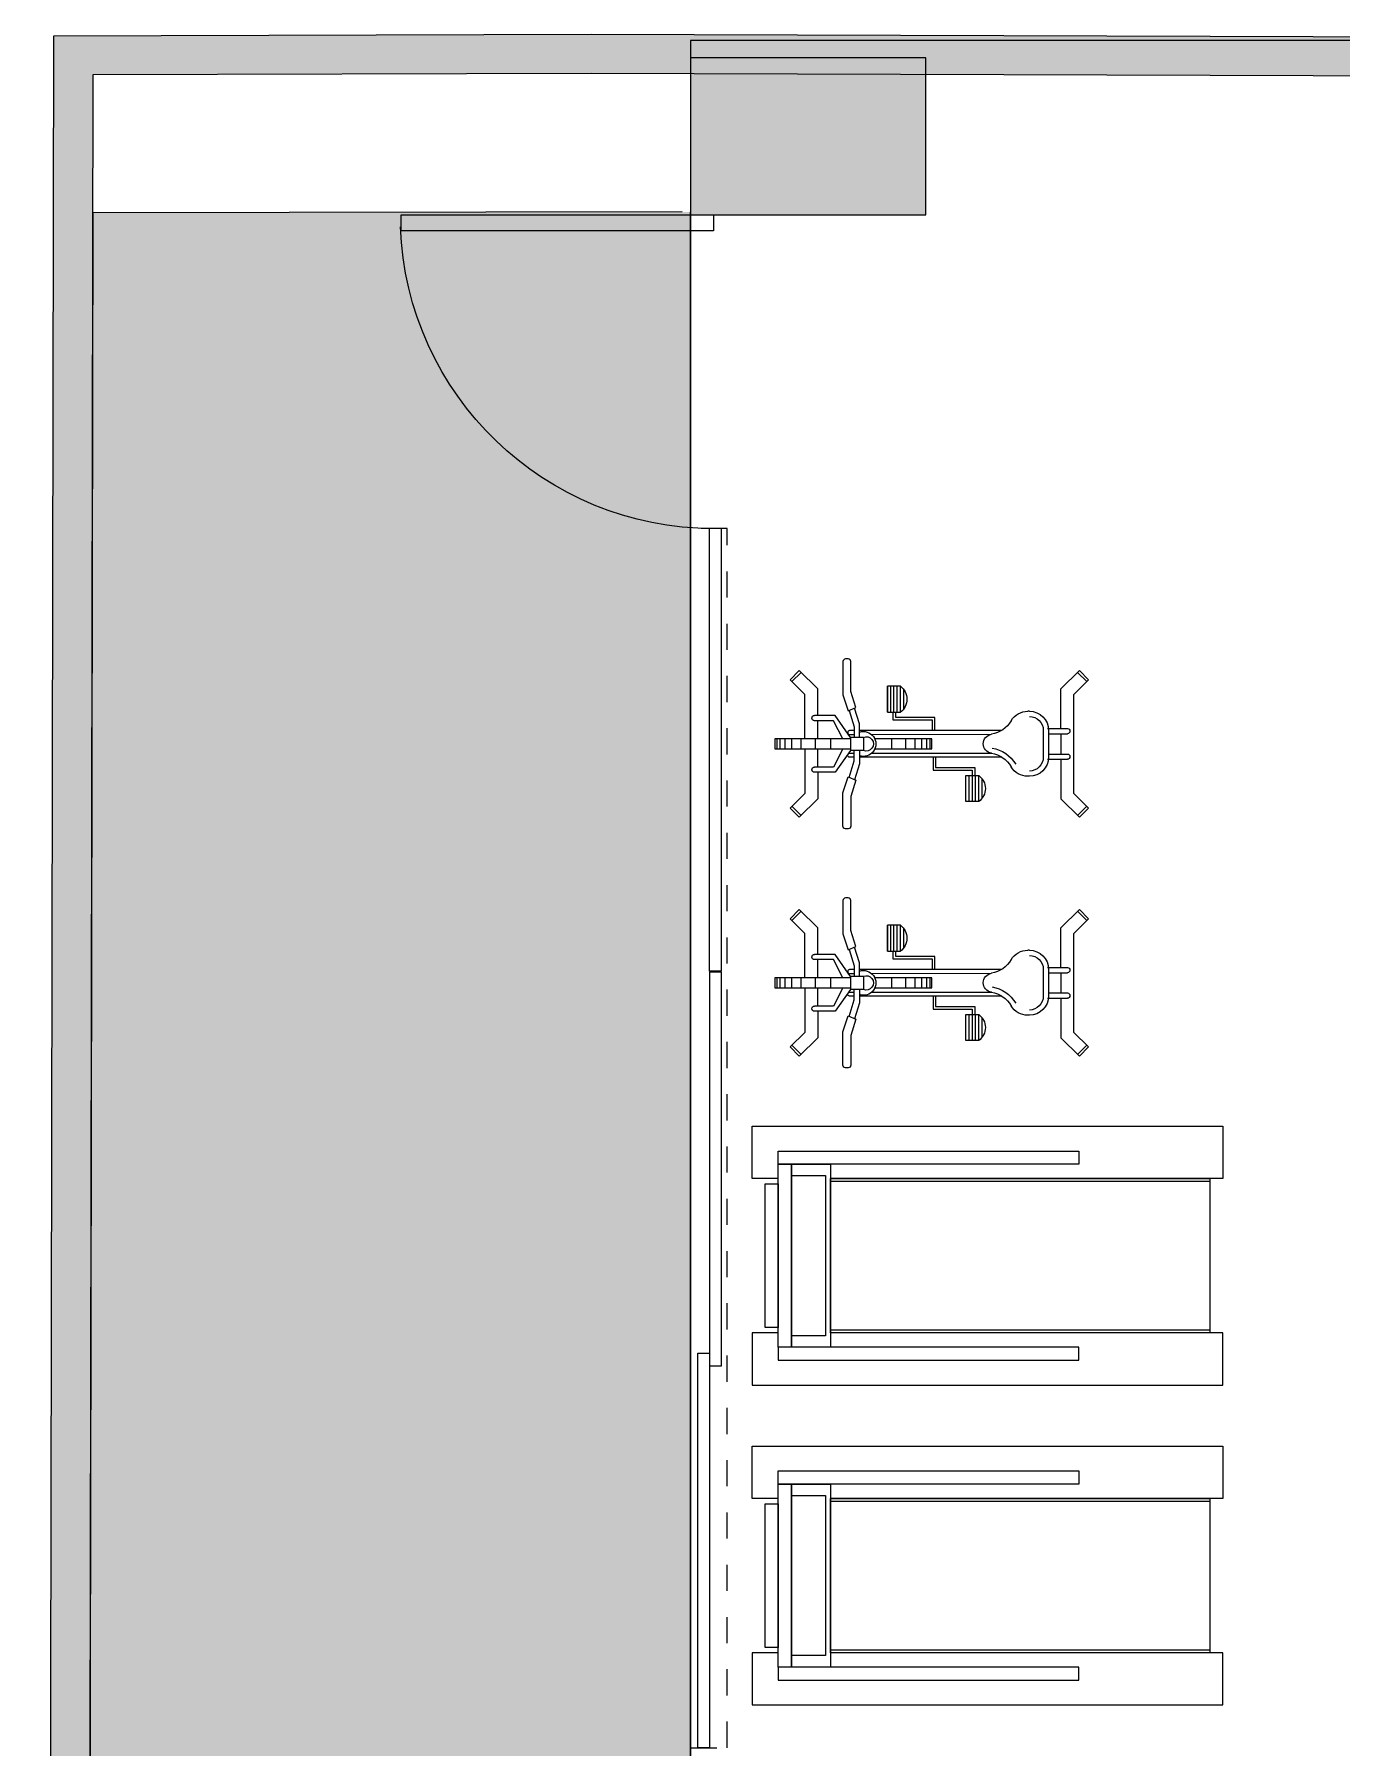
# Model space of a CAD drawing. Header units: metres. Extents: x -598 to 357, y -242 to 574.
# Drawn here: x -308.41 to -303.41, y 82.51 to 89.06 of the extents above; entities that cross this region are included whole.
import ezdxf

# ---------------------------------------------------------------- set-up
doc = ezdxf.new("R2010")
doc.units = ezdxf.units.M
doc.linetypes.add('xref_Nivel TIPICO$0$HIDDEN2', pattern=[0.1875, 0.125, -0.0625])
for name, color, linetype in [('000-GRADAS', 2, 'Continuous'), ('APTOS_SPZ_MCH_N0 (PB) MUNI$0$Muebles', 1, 'Continuous'), ('MINUSV', 7, 'Continuous'), ('Muebles', 1, 'Continuous'), ('xref_Nivel TIPICO$0$D-dintel mamposteria', 1, 'Continuous'), ('xref_Nivel TIPICO$0$H-hatch mamposteria', 8, 'Continuous')]:
    doc.layers.add(name, color=color, linetype=linetype)
for name, color, linetype, lineweight in [('Muro Mamspoteria', 5, 'Continuous', 9), ('PARQUEOS', 252, 'Continuous', 0), ('xref_Nivel PB$0$P-puerta', 1, 'Continuous', 18), ('xref_Nivel TIPICO$0$P-puerta', 1, 'Continuous', 18)]:
    doc.layers.add(name, color=color, linetype=linetype, lineweight=lineweight)

# ---------------------------------------------------------------- blocks, each defined once
blk = doc.blocks.new('columna')
at = {"true_color": 0x939598}
h = blk.add_hatch(color=252, dxfattribs=at)
h.dxf.hatch_style = 1
h.paths.add_polyline_path([(154.7475, 259.8959), (155.6475, 259.8959), (155.6475, 259.2959), (154.7475, 259.2959)])
at = {"color": 252, "true_color": 0x939598}
blk.add_lwpolyline([(154.7475, 259.8959), (155.6475, 259.8959), (155.6475, 259.2959), (154.7475, 259.2959), (154.7475, 259.8959)], dxfattribs=at)
blk = doc.blocks.new('*U379')
at = {"layer": 'xref_Nivel TIPICO$0$D-dintel mamposteria', "linetype": 'xref_Nivel TIPICO$0$HIDDEN2', "ltscale": 0.5}
blk.add_lwpolyline([(0.14, 0), (0, 0), (0, 4.6642), (0.14, 4.6642)], close=True, dxfattribs=at)
blk = doc.blocks.new('xref_Nivel PB$0$Familia Puertas - P-7-13066183-AMUEBLADAS N8 _18_34')
at = {"layer": 'xref_Nivel PB$0$P-puerta'}
for p, q in [((-0.4492, 1), (-0.5, 1)), ((-0.5, 1), (-0.5, 0)), ((-0.4492, 0), (-0.4492, 1)), ((-0.5, 0), (-0.4492, 0))]:
    blk.add_line(p, q, dxfattribs=at)
at = {"layer": 'xref_Nivel PB$0$P-puerta', "color": 8, "true_color": 0x808080}
blk.add_arc((-0.4972, 0.0006), 1.0022, 359.9645, 87.9854, dxfattribs=at)
blk = doc.blocks.new('APTOS_SPZ_MCH_N0 (PB) MUNI$0$A$C5D4E6600')
at = {"color": 8}
for points in [[(0.1, 0.79), (0, 0.79), (0, 0.99), (1.8, 0.99), (1.8, 0.79), (0.3, 0.79)], [(0.1, 0.2), (0, 0.2), (0, 0), (1.8, 0), (1.8, 0.2), (0.3, 0.2)]]:
    blk.add_lwpolyline(points, dxfattribs=at)
for points in [[(0.1, 0.895), (1.25, 0.895), (1.25, 0.845), (0.1, 0.845)], [(0.1, 0.845), (0.15, 0.845), (0.15, 0.145), (0.1, 0.145)], [(0.15, 0.845), (0.3, 0.845), (0.3, 0.145), (0.15, 0.145)], [(0.15, 0.8012), (0.28, 0.8012), (0.28, 0.1888), (0.15, 0.1888)], [(0.1, 0.095), (1.25, 0.095), (1.25, 0.145), (0.1, 0.145)]]:
    blk.add_lwpolyline(points, close=True)
for points in [[(0.3, 0.79), (1.75, 0.79), (1.75, 0.2), (0.3, 0.2)], [(0.05, 0.77), (0.1, 0.77), (0.1, 0.22), (0.05, 0.22)], [(0.3, 0.78), (1.75, 0.78), (1.75, 0.21), (0.3, 0.21)]]:
    blk.add_lwpolyline(points, close=True, dxfattribs=at)
blk = doc.blocks.new('bicicleta')
at = {"layer": 'Muebles'}
h = blk.add_hatch(dxfattribs=at)
h.set_pattern_fill('ANSI31', color=256, scale=0.1, angle=135, style=0)
h.set_pattern_definition([(180, (1146.91332, 125.201128), (0, -0.0125), [])])
h.paths.add_polyline_path([(1145.5338, 128.206), (1145.4338, 128.206), (1145.4338, 128.156, 0.5), (1145.5338, 128.156)])
h.paths.add_polyline_path([(1145.8755, 127.8562), (1145.8755, 127.9062), (1145.7755, 127.9062), (1145.7755, 127.8562, 0.5)])
for p, q in [((1145.6359, 128.6363), (1145.6734, 128.6363)), ((1145.6359, 128.3475), (1145.6359, 128.6363)), ((1145.6359, 128.6289), (1145.6734, 128.6289)), ((1145.6359, 128.6169), (1145.6734, 128.6169)), ((1145.6734, 128.6363), (1145.6734, 128.3475)), ((1145.4093, 128.5781), (1145.374, 128.5427)), ((1145.4447, 128.472), (1145.374, 128.5427)), ((1145.4164, 128.571), (1145.381, 128.5356)), ((1145.4654, 128.522), (1145.4093, 128.5781)), ((1145.6359, 128.5975), (1145.6734, 128.5975)), ((1145.6359, 128.5721), (1145.6734, 128.5721)), ((1145.844, 128.522), (1145.9, 128.5781)), ((1145.8647, 128.472), (1145.9354, 128.5427)), ((1145.8929, 128.571), (1145.9283, 128.5356)), ((1145.9, 128.5781), (1145.9354, 128.5427)), ((1145.6359, 128.522), (1145.4654, 128.522)), ((1145.5459, 128.4059), (1145.5459, 128.4845)), ((1145.5659, 128.4113), (1145.5659, 128.4845)), ((1145.6359, 128.5363), (1145.6734, 128.5363)), ((1145.6359, 128.4825), (1145.6734, 128.4825)), ((1145.6734, 128.522), (1145.844, 128.522)), ((1145.7434, 128.4113), (1145.7434, 128.4845)), ((1145.7634, 128.4059), (1145.7634, 128.4845)), ((1145.5459, 128.472), (1145.4447, 128.472)), ((1145.6359, 128.3766), (1145.5659, 128.4113)), ((1145.6359, 128.4228), (1145.6734, 128.4228)), ((1145.6734, 128.3766), (1145.7434, 128.4113)), ((1145.7634, 128.472), (1145.8647, 128.472)), ((1145.5286, 128.3564), (1145.5155, 128.3264)), ((1145.6297, 128.3475), (1145.5459, 128.4059)), ((1145.6297, 128.3475), (1145.6797, 128.3475)), ((1145.6297, 128.2975), (1145.6297, 128.3475)), ((1145.6797, 128.3475), (1145.7634, 128.4059)), ((1145.6797, 128.2975), (1145.6797, 128.3475)), ((1145.7808, 128.3564), (1145.7938, 128.3264)), ((1145.6297, 128.2975), (1145.6797, 128.2975)), ((1145.6359, 128.0363), (1145.6359, 128.2537)), ((1145.6734, 128.2537), (1145.6734, 128.0363)), ((1145.4338, 128.156), (1145.4338, 128.206)), ((1145.4338, 128.206), (1145.5338, 128.206)), ((1145.5338, 128.206), (1145.5338, 128.156)), ((1145.5638, 128.1838), (1145.5338, 128.1838)), ((1145.5538, 128.1738), (1145.5338, 128.1738)), ((1145.5538, 128.0238), (1145.5538, 128.1738)), ((1145.5638, 128.0338), (1145.5638, 128.1838)), ((1145.6359, 128.1902), (1145.6734, 128.1902)), ((1145.6359, 128.1364), (1145.6734, 128.1364)), ((1145.6359, 128.1006), (1145.6734, 128.1006)), ((1145.6038, 128.0238), (1145.5538, 128.0238)), ((1145.6038, 128.0338), (1145.5638, 128.0338)), ((1145.6359, 128.0752), (1145.6734, 128.0752)), ((1145.6359, 128.0558), (1145.6734, 128.0558)), ((1145.6359, 128.0438), (1145.6734, 128.0438)), ((1145.6734, 128.0363), (1145.6359, 128.0363)), ((1145.7055, 128.0312), (1145.7555, 128.0312)), ((1145.7055, 128.0212), (1145.7455, 128.0212)), ((1145.7455, 128.0212), (1145.7455, 127.8712)), ((1145.7555, 128.0312), (1145.7555, 127.8812)), ((1145.7755, 127.9062), (1145.7755, 127.8562)), ((1145.8755, 127.9062), (1145.7755, 127.9062)), ((1145.8755, 127.8562), (1145.8755, 127.9062)), ((1145.7455, 127.8712), (1145.7755, 127.8712)), ((1145.7555, 127.8812), (1145.7755, 127.8812)), ((1145.5297, 127.6627), (1145.5297, 127.6691)), ((1145.7786, 127.6627), (1145.7786, 127.6691)), ((1145.5959, 127.5933), (1145.5959, 127.5175)), ((1145.6029, 127.6095), (1145.7054, 127.6095)), ((1145.6029, 127.5895), (1145.7054, 127.5895)), ((1145.6159, 127.5895), (1145.6159, 127.5175)), ((1145.6215, 127.5895), (1145.6881, 127.5895)), ((1145.6934, 127.5895), (1145.6934, 127.5175)), ((1145.7134, 127.5933), (1145.7134, 127.5175)), ((1145.4447, 127.5424), (1145.374, 127.4717)), ((1145.4654, 127.4924), (1145.4093, 127.4363)), ((1145.5959, 127.5424), (1145.4447, 127.5424)), ((1145.844, 127.4924), (1145.4654, 127.4924)), ((1145.6159, 127.5424), (1145.6934, 127.5424)), ((1145.7134, 127.5424), (1145.8647, 127.5424)), ((1145.844, 127.4924), (1145.9, 127.4363)), ((1145.8647, 127.5424), (1145.9354, 127.4717)), ((1145.4093, 127.4363), (1145.374, 127.4717)), ((1145.4164, 127.4434), (1145.381, 127.4788)), ((1145.8929, 127.4434), (1145.9283, 127.4788)), ((1145.9, 127.4363), (1145.9354, 127.4717))]:
    blk.add_line(p, q, dxfattribs=at)
for points in [[(1145.6359, 128.472), (1145.5659, 128.472)], [(1145.7434, 128.472), (1145.6734, 128.472)], [(1145.5266, 128.3518), (1145.5894, 128.3323), (1145.6297, 128.3323)], [(1145.7828, 128.3518), (1145.7199, 128.3323), (1145.6797, 128.3323)], [(1145.6297, 128.3123), (1145.5779, 128.3123), (1145.5175, 128.331)], [(1145.6038, 127.7697), (1145.6038, 128.3123)], [(1145.6797, 128.3123), (1145.7315, 128.3123), (1145.7918, 128.331)], [(1145.7055, 127.7679), (1145.7055, 128.3123)], [(1145.6188, 128.2661), (1145.618, 127.8082)], [(1145.6905, 128.2661), (1145.6905, 127.8066)]]:
    blk.add_lwpolyline(points, dxfattribs=at)
for points in [[(1145.5155, 128.3264), (1145.4539, 128.3456), (1145.3397, 128.3456, -0.414214), (1145.3297, 128.3556), (1145.3297, 128.3656, -0.414214), (1145.3397, 128.3756), (1145.467, 128.3756), (1145.5286, 128.3564)], [(1145.6038, 128.3323), (1145.6038, 128.3501, -1), (1145.6188, 128.3501), (1145.6188, 128.3323)], [(1145.7055, 128.3323), (1145.7055, 128.3501, 1), (1145.6905, 128.3501), (1145.6905, 128.3323)], [(1145.7938, 128.3264), (1145.8554, 128.3456), (1145.9697, 128.3456, 0.414214), (1145.9797, 128.3556), (1145.9797, 128.3656, 0.414214), (1145.9697, 128.3756), (1145.8424, 128.3756), (1145.7808, 128.3564)]]:
    blk.add_lwpolyline(points, format="xyb", dxfattribs=at)
for centre, radius, start, end in [((1145.5559, 128.4845), 0.01, 0, 180), ((1145.7534, 128.4845), 0.01, 0, 180), ((1145.6547, 128.2975), 0.0476, 161.37951, 18.62049), ((1145.6547, 128.2863), 0.0274, 156.0095, 23.9905), ((1145.4838, 128.1935), 0.0625, 216.8699, 323.1301), ((1145.6541, 127.8023), 0.0366, 9.25271, 170.74729), ((1145.8255, 127.8937), 0.0625, 216.8699, 323.1301), ((1145.5113, 127.8256), 0.1081, 300.33404, 350.74729), ((1145.7969, 127.8256), 0.1281, 189.25271, 239.66596), ((1145.7969, 127.8256), 0.1081, 189.25271, 239.66596), ((1145.6029, 127.6691), 0.0732, 120.33404, 180), ((1145.7054, 127.6691), 0.0732, 0, 59.66596), ((1145.6029, 127.6627), 0.0732, 180, 270), ((1145.6029, 127.6627), 0.0532, 180, 270), ((1145.7054, 127.6627), 0.0532, 270, 0), ((1145.7054, 127.6627), 0.0732, 270, 0), ((1145.6059, 127.5175), 0.01, 180, 0), ((1145.7034, 127.5175), 0.01, 180, 0)]:
    blk.add_arc(centre, radius, start, end, dxfattribs=at)

msp = doc.modelspace()

# ---------------------------------------------------------------- hatches: boundary and pattern name
at = {"layer": 'PARQUEOS', "true_color": 0xafd9aa, "transparency": 33554495}
h = msp.add_hatch(color=9, dxfattribs=at)
h.dxf.hatch_style = 1
h.paths.add_polyline_path([(-305.9038, 88.3852), (-308.1901, 88.3819), (-308.2625, 48.2147), (-305.9038, 48.2139)])
at = {"layer": 'xref_Nivel TIPICO$0$H-hatch mamposteria', "transparency": 33554585}
h = msp.add_hatch(color=256, dxfattribs=at)
h.dxf.hatch_style = 1
h.paths.add_polyline_path([(-288.3443, 89.0584), (-295.5055, 89.0169), (-298.1921, 89.0246), (-298.4248, 89.0436), (-298.7758, 89.0512), (-303.5224, 89.0556), (-306.2834, 89.0646), (-308.3389, 89.0584), (-308.4137, 47.5365), (-308.2637, 47.5364), (-308.1892, 88.9089), (-306.2834, 88.9146), (-303.5227, 88.9056), (-300.3038, 88.9026), (-300.3038, 88.9738), (-299.4038, 88.9738), (-299.4038, 88.9018), (-298.7775, 88.9012), (-298.4326, 88.8937), (-298.1984, 88.8746), (-295.5053, 88.8669), (-292.3122, 88.8854), (-292.3122, 88.9469), (-291.4122, 88.9469), (-291.4122, 88.8906), (-288.4947, 88.9075), (-288.5753, 58.3512), (-288.4249, 58.3512)])

# ---------------------------------------------------------------- linework, layer by layer
at = {"layer": '000-GRADAS', "color": 5}
msp.add_lwpolyline([(-288.5753, 58.3512), (-288.4947, 88.9075), (-295.5053, 88.8669), (-298.1984, 88.8746), (-298.4326, 88.8937), (-298.7775, 88.9012), (-303.5227, 88.9056), (-306.2834, 88.9146), (-308.1892, 88.9089), (-308.2637, 47.5364), (-308.4137, 47.5365), (-308.3389, 89.0584), (-306.2834, 89.0646), (-303.5224, 89.0556), (-298.7758, 89.0512), (-298.4248, 89.0436), (-298.1921, 89.0246), (-295.5055, 89.0169), (-288.3443, 89.0584), (-288.4249, 58.3512)], dxfattribs=at)
at = {"layer": 'Muebles', "color": 1}
msp.add_line((-305.9038, 87.0911), (-305.9038, 87.058), dxfattribs=at)
at = {"layer": 'PARQUEOS'}
msp.add_lwpolyline([(-291.3644, 73.3287), (-291.4153, 73.3287), (-291.4153, 89.0406), (-305.9038, 89.0406), (-305.9038, 48.8352)], dxfattribs=at)
at = {"layer": 'PARQUEOS', "color": 3, "transparency": 33554572}
msp.add_lwpolyline([(-305.9361, 88.3849), (-308.1901, 88.3819), (-308.2625, 48.2147), (-305.9038, 48.214), (-305.9038, 88.3852)], dxfattribs=at)
at = {"layer": 'xref_Nivel TIPICO$0$P-puerta'}
for points in [[(-305.7863, 87.1739), (-305.7863, 85.4808), (-305.8313, 85.4808), (-305.8313, 87.1739)], [(-305.8313, 85.4783), (-305.8313, 82.5098), (-305.8763, 82.5098), (-305.8763, 84.019), (-305.8313, 84.019)], [(-305.8313, 85.4783), (-305.7863, 85.4783), (-305.7863, 83.969), (-305.8313, 83.969)]]:
    msp.add_lwpolyline(points, dxfattribs=at)

# ---------------------------------------------------------------- block references
at = {"layer": 'APTOS_SPZ_MCH_N0 (PB) MUNI$0$Muebles'}
for p in [(-305.6685, 83.8971), (-305.6685, 82.6734)]:
    msp.add_blockref('APTOS_SPZ_MCH_N0 (PB) MUNI$0$A$C5D4E6600', p, dxfattribs=at)
at = {"layer": 'MINUSV', "xscale": -1}
msp.add_blockref('columna', (-150.2563, -170.922), dxfattribs=at)
at = {"layer": 'Muebles', "color": 6, "linetype": 'Continuous', "lineweight": -2, "xscale": -1, "rotation": 90}
for p in [(-176.9454, 1232.0046), (-176.9454, 1231.0904)]:
    msp.add_blockref('bicicleta', p, dxfattribs=at)
at = {"layer": 'Muro Mamspoteria', "lineweight": 0, "xscale": -1}
msp.add_blockref('*U379', (-305.7638, 82.5098), dxfattribs=at)
at = {"layer": 'xref_Nivel PB$0$P-puerta', "color": 8, "true_color": 0x808080, "xscale": -1.194101846018597, "yscale": 1.194101846018597, "zscale": 1.194101846018597, "rotation": 90.00000000000007}
msp.add_blockref('xref_Nivel PB$0$Familia Puertas - P-7-13066183-AMUEBLADAS N8 _18_34', (-305.8162, 87.7768), dxfattribs=at)

doc.saveas('drawing.dxf')
